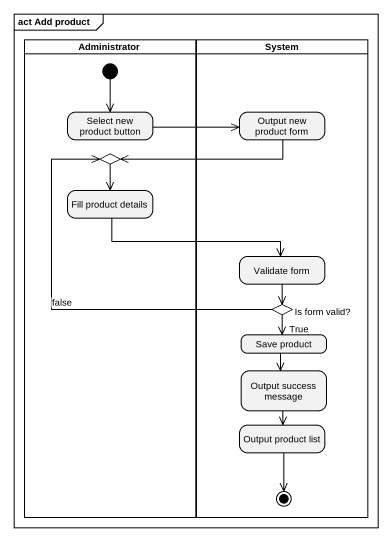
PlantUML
@startuml
mainframe act Add product
hide empty description
state Administrator <<partition>> {
  state "Select new product button" as Select_new_product_button
  state choice1 <<choice>>
  state "Fill product details" as Fill_product_details
  [*] --> Select_new_product_button
}
state System <<partition>> {
  state "Output new product form" as Output_new_product_form
  state "Validate form" as Validate_form
  state "Save product" as Save_product
  state "Is form valid?" as Is_form_valid <<choice>>
  state "Output success message" as Output_success_message
  state "Output product list" as Output_product_list
  Output_product_list --> [*]
}
Select_new_product_button -right-> Output_new_product_form
Output_new_product_form -left-> choice1
choice1 --> Fill_product_details
Fill_product_details -right-> Validate_form
Validate_form --> Is_form_valid
Save_product --> Output_success_message
Is_form_valid -up-> choice1 : false
Is_form_valid --> Save_product : True
Output_success_message --> Output_product_list
@enduml
